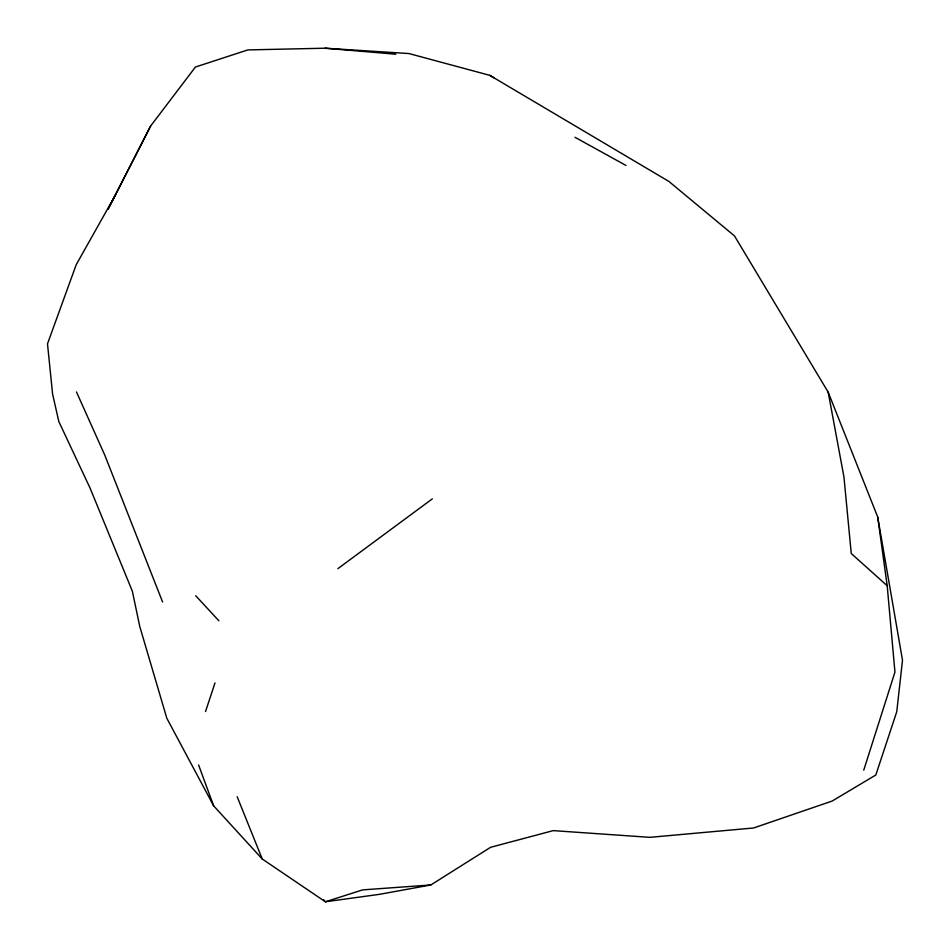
<?xml version="1.0" encoding="UTF-8"?>
<svg xmlns="http://www.w3.org/2000/svg" width="950" height="950" viewBox="0 0 950 950"><rect width="100%" height="100%" fill="white"/><g stroke="black" fill="none" stroke-linecap="round" stroke-linejoin="round"><path stroke-width="1.43" d="M863.74 770.177L894.947 672.101L887.193 585.722L877.705 516.99L828.198 392.219L734.492 235.921L668.883 181.426L489.772 75.335L408.951 53.556L325.09 48.212L247.855 49.911L195.427 67.034L150.67 125.97L108.11 209.143L150.67 125.97M205.544 711.526L214.985 682.931M116.363 193.373L76.237 264.634L47.5 343.805L52.571 393.953L58.853 421.634L90.048 488.039L132.359 591.221L139.781 626.549L166.832 718.271L213.631 805.814L262.236 858.99L325.399 901.788L379.501 894.33L430.813 884.972L490.616 847.293L553.232 830.621L649.8 837.342L753.635 827.972L832.153 801.052L875.829 774.986L896.764 711.704L902.5 660.226L877.705 516.99M337.891 568.646L432.357 498.833M430.813 884.972L362.639 889.877L325.399 901.788L323.439 899.65M325.09 48.212L395.806 54.221M574.987 137.287L625.991 165.454M489.772 75.335L493.905 77.769M887.193 585.722L851.259 553.529L843.968 477.066L828.198 392.219M195.724 595.745L218.868 620.789M76.463 391.946L104.797 455.157L162.604 602.015M237.167 796.741L262.236 858.99M198.586 764.964L213.631 805.814"/></g></svg>
